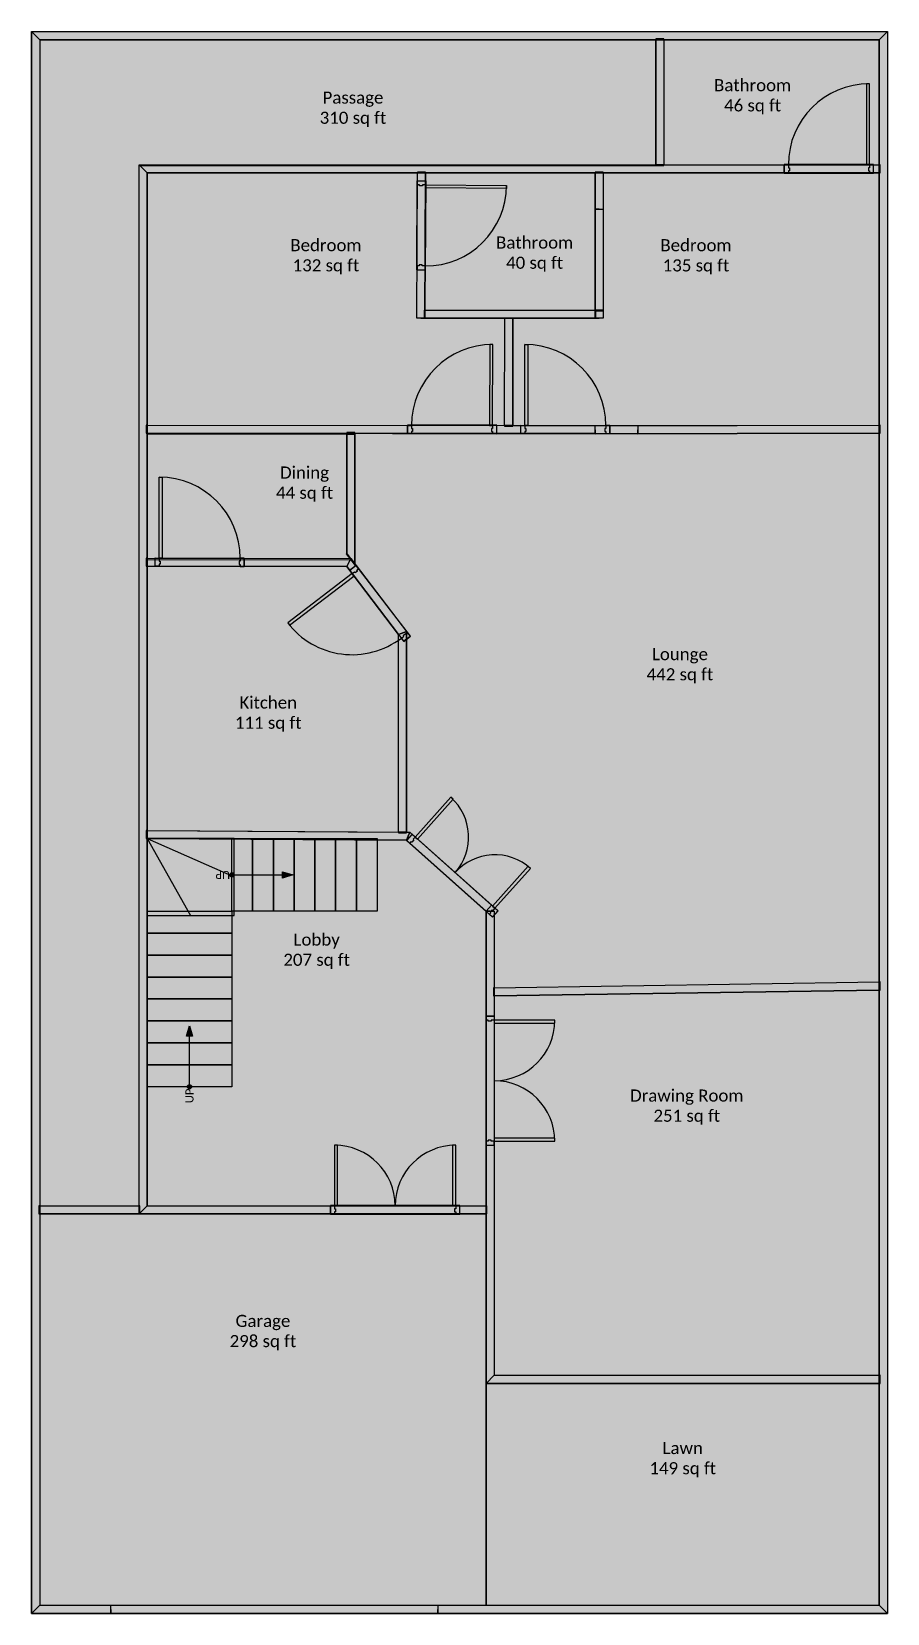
# Model space of a CAD drawing. Extents: x 0 to 35.4, y 0 to 65.4.
import ezdxf

# ---------------------------------------------------------------- set-up
doc = ezdxf.new("R2010")
doc.units = 0
doc.header["$MEASUREMENT"] = 0
for name, color, linetype in [('BUILDING_ENVELOPE', 7, 'CONTINUOUS'), ('LANDING', 7, 'CONTINUOUS'), ('SPACE', 7, 'CONTINUOUS'), ('STAIR', 7, 'CONTINUOUS')]:
    doc.layers.add(name, color=color, linetype=linetype)
doc.styles.get("Standard").update_dxf_attribs({"font": 'txt.shx'})

msp = doc.modelspace()

# ---------------------------------------------------------------- hatches: boundary and pattern name
at = {"layer": 'BUILDING_ENVELOPE'}
for color, points in [(7, [(0.357, 65.024), (0.357, 0.357), (0.024, 0.024), (0.024, 65.357)]), (7, [(0.024, 65.357), (35.357, 65.357), (35.024, 65.024), (0.357, 65.024)]), (7, [(35.357, 65.357), (35.357, 0.024), (35.024, 0.357), (35.024, 65.024)]), (7, [(26.126, 65.024), (26.125, 59.858), (25.792, 59.858), (25.793, 65.024)]), (7, [(25.793, 65.024), (26.126, 65.024), (26.126, 65.057), (25.793, 65.057)]), (7, [(34.492, 63.206), (34.492, 59.858), (34.617, 59.858), (34.617, 63.206)]), (7, [(4.458, 59.858), (35.024, 59.858), (35.024, 59.525), (4.792, 59.525)]), (7, [(4.458, 16.525), (4.458, 59.858), (4.792, 59.525), (4.792, 16.858)]), (7, [(15.926, 53.525), (15.958, 59.525), (16.292, 59.525), (16.259, 53.524), (16.093, 53.525)]), (7, [(15.958, 59.525), (16.292, 59.525), (16.292, 59.558), (15.958, 59.558)]), (7, [(23.292, 59.525), (23.625, 59.525), (23.625, 59.558), (23.292, 59.558)]), (7, [(23.625, 59.525), (23.625, 53.525), (23.458, 53.525), (23.292, 53.525), (23.292, 59.525)]), (7, [(26.125, 59.858), (25.792, 59.858), (25.792, 59.825), (26.125, 59.825)]), (7, [(35.024, 59.858), (35.024, 59.525), (35.057, 59.525), (35.057, 59.858)]), (7, [(19.636, 58.882), (16.288, 58.9), (16.289, 59.025), (19.637, 59.007)]), (7, [(23.625, 58.025), (23.625, 53.858), (23.292, 53.858), (23.292, 58.025), (23.458, 58.025)]), (7, [(16.259, 53.525), (16.261, 53.858), (16.228, 53.859), (16.226, 53.525)]), (7, [(16.261, 53.858), (23.292, 53.858), (23.292, 53.525), (16.259, 53.525)]), (7, [(23.292, 53.858), (23.292, 53.525), (23.325, 53.525), (23.325, 53.858)]), (7, [(23.625, 53.858), (23.292, 53.858), (23.292, 53.825), (23.625, 53.825)]), (7, [(19.553, 49.09), (19.558, 53.525), (19.725, 53.525), (19.892, 53.525), (19.886, 49.089)]), (7, [(18.938, 52.439), (18.934, 49.09), (19.059, 49.09), (19.063, 52.438)]), (7, [(20.513, 52.437), (20.509, 49.089), (20.384, 49.089), (20.388, 52.437)]), (7, [(4.792, 48.775), (4.792, 49.108), (4.758, 49.108), (4.758, 48.775)]), (7, [(4.792, 49.108), (25.051, 49.083), (25.051, 48.916), (25.051, 48.749), (4.792, 48.775)]), (7, [(19.886, 49.089), (19.553, 49.09), (19.553, 49.056), (19.886, 49.056)]), (7, [(23.291, 49.078), (35.024, 49.108), (35.024, 48.775), (23.292, 48.745), (23.291, 48.912)]), (7, [(35.024, 49.108), (35.024, 48.775), (35.057, 48.775), (35.057, 49.108)]), (7, [(13.032, 48.765), (13.366, 48.764), (13.366, 48.797), (13.033, 48.798)]), (7, [(13.366, 48.764), (13.366, 43.377), (13.032, 43.813), (13.032, 48.765)]), (7, [(5.419, 46.956), (5.415, 43.607), (5.29, 43.608), (5.294, 46.956)]), (7, [(13.366, 43.377), (13.032, 43.813), (13.006, 43.793), (13.339, 43.356)]), (7, [(4.792, 43.275), (4.792, 43.608), (4.758, 43.608), (4.758, 43.275)]), (7, [(4.792, 43.608), (13.197, 43.597), (13.032, 43.264), (4.792, 43.275)]), (7, [(13.197, 43.597), (15.507, 40.574), (15.173, 40.461), (13.032, 43.264)]), (7, [(10.673, 40.837), (13.334, 42.87), (13.258, 42.969), (10.597, 40.937)]), (7, [(15.173, 32.292), (15.173, 40.461), (15.507, 40.574), (15.507, 32.29)]), (7, [(17.328, 33.737), (15.858, 32.089), (15.952, 32.006), (17.422, 33.653)]), (7, [(4.792, 32.025), (4.792, 32.358), (4.758, 32.358), (4.758, 32.025)]), (7, [(4.792, 32.358), (15.635, 32.289), (15.507, 31.957), (4.792, 32.025)]), (7, [(15.507, 32.29), (15.173, 32.292), (15.173, 32.259), (15.506, 32.257)]), (7, [(15.635, 32.289), (19.014, 29.274), (18.903, 29.149), (18.792, 29.025), (15.507, 31.957)]), (7, [(20.529, 30.88), (19.059, 29.233), (19.153, 29.149), (20.623, 30.797)]), (7, [(19.125, 29.025), (19.125, 9.858), (18.792, 9.525), (18.792, 29.025), (18.958, 29.025)]), (7, [(19.125, 25.528), (19.125, 25.861), (19.092, 25.861), (19.092, 25.528)]), (7, [(19.125, 25.861), (35.024, 26.103), (35.024, 25.77), (19.125, 25.528)]), (7, [(35.024, 26.103), (35.024, 25.77), (35.057, 25.77), (35.057, 26.103)]), (7, [(21.625, 24.525), (19.125, 24.525), (19.125, 24.4), (21.625, 24.4)]), (7, [(21.625, 19.65), (19.125, 19.65), (19.125, 19.525), (21.625, 19.525)]), (7, [(12.532, 19.358), (12.532, 16.858), (12.657, 16.858), (12.657, 19.358)]), (7, [(17.407, 19.358), (17.407, 16.858), (17.532, 16.858), (17.532, 19.358)]), (54, [(0.357, 16.525), (0.357, 16.858), (0.324, 16.858), (0.324, 16.525)]), (54, [(0.357, 16.858), (4.458, 16.858), (4.458, 16.525), (0.357, 16.525)]), (7, [(4.792, 16.858), (18.792, 16.858), (18.792, 16.525), (4.458, 16.525)]), (54, [(4.458, 16.858), (4.458, 16.525), (4.492, 16.525), (4.492, 16.858)]), (7, [(18.792, 16.858), (18.792, 16.525), (18.825, 16.525), (18.825, 16.858)]), (7, [(19.125, 9.858), (35.024, 9.858), (35.024, 9.525), (18.792, 9.525)]), (7, [(35.024, 9.858), (35.024, 9.525), (35.057, 9.525), (35.057, 9.858)]), (7, [(0.357, 0.357), (35.024, 0.357), (35.357, 0.024), (0.024, 0.024)])]:
    msp.add_hatch(color=color, dxfattribs=at).paths.add_polyline_path(points)
h = msp.add_hatch(color=7, dxfattribs=at)
h.paths.add_polyline_path([(34.783, 59.525), (34.783, 59.858), (34.617, 59.858), (34.617, 59.733), (34.617, 59.608), (34.617, 59.525)])
h.paths.add_polyline_path([(31.102, 59.525), (31.102, 59.858), (31.269, 59.858), (31.269, 59.733), (31.269, 59.608), (31.269, 59.525)])
h = msp.add_hatch(color=7, dxfattribs=at)
h.paths.add_polyline_path([(34.617, 59.733), (34.575, 59.733), (34.575, 59.608), (34.617, 59.608)])
h.paths.add_polyline_path([(31.269, 59.733), (31.31, 59.733), (31.31, 59.608), (31.269, 59.608)])
h = msp.add_hatch(color=7, dxfattribs=at)
h.paths.add_polyline_path([(15.957, 59.193), (16.29, 59.192), (16.289, 59.025), (16.164, 59.026), (16.039, 59.026), (15.956, 59.027)])
h.paths.add_polyline_path([(15.937, 55.512), (16.27, 55.51), (16.271, 55.677), (16.146, 55.678), (16.021, 55.678), (15.938, 55.679)])
h = msp.add_hatch(color=7, dxfattribs=at)
h.paths.add_polyline_path([(16.164, 59.026), (16.164, 58.984), (16.039, 58.985), (16.039, 59.026)])
h.paths.add_polyline_path([(16.146, 55.678), (16.146, 55.719), (16.021, 55.72), (16.021, 55.678)])
h = msp.add_hatch(color=7, dxfattribs=at)
h.paths.add_polyline_path([(19.225, 48.757), (19.225, 49.09), (19.059, 49.09), (19.059, 48.965), (19.059, 48.84), (19.058, 48.757)])
h.paths.add_polyline_path([(15.544, 48.761), (15.544, 49.095), (15.711, 49.095), (15.711, 48.97), (15.71, 48.845), (15.71, 48.761)])
h = msp.add_hatch(color=7, dxfattribs=at)
h.paths.add_polyline_path([(20.217, 48.756), (20.217, 49.089), (20.384, 49.089), (20.384, 48.964), (20.383, 48.839), (20.383, 48.755)])
h.paths.add_polyline_path([(23.898, 48.751), (23.899, 49.084), (23.732, 49.084), (23.732, 48.959), (23.732, 48.834), (23.731, 48.751)])
h = msp.add_hatch(color=7, dxfattribs=at)
h.paths.add_polyline_path([(19.059, 48.965), (19.017, 48.965), (19.017, 48.84), (19.059, 48.84)])
h.paths.add_polyline_path([(15.711, 48.97), (15.752, 48.969), (15.752, 48.844), (15.71, 48.845)])
h = msp.add_hatch(color=7, dxfattribs=at)
h.paths.add_polyline_path([(20.384, 48.964), (20.425, 48.964), (20.425, 48.839), (20.383, 48.839)])
h.paths.add_polyline_path([(23.732, 48.959), (23.69, 48.96), (23.69, 48.835), (23.732, 48.834)])
h = msp.add_hatch(color=7, dxfattribs=at)
h.paths.add_polyline_path([(5.123, 43.275), (5.123, 43.608), (5.29, 43.608), (5.289, 43.483), (5.289, 43.358), (5.289, 43.274)])
h.paths.add_polyline_path([(8.804, 43.27), (8.804, 43.603), (8.638, 43.603), (8.638, 43.478), (8.637, 43.353), (8.637, 43.27)])
h = msp.add_hatch(color=7, dxfattribs=at)
h.paths.add_polyline_path([(5.289, 43.483), (5.331, 43.483), (5.331, 43.358), (5.289, 43.358)])
h.paths.add_polyline_path([(8.638, 43.478), (8.596, 43.478), (8.596, 43.353), (8.637, 43.353)])
h = msp.add_hatch(color=7, dxfattribs=at)
h.paths.add_polyline_path([(13.421, 43.304), (13.157, 43.101), (13.258, 42.969), (13.357, 43.045), (13.456, 43.121), (13.523, 43.171)])
h.paths.add_polyline_path([(15.656, 40.378), (15.391, 40.176), (15.29, 40.308), (15.389, 40.384), (15.489, 40.46), (15.555, 40.511)])
h = msp.add_hatch(color=7, dxfattribs=at)
h.paths.add_polyline_path([(13.357, 43.045), (13.382, 43.012), (13.482, 43.088), (13.456, 43.121)])
h.paths.add_polyline_path([(15.389, 40.384), (15.364, 40.417), (15.463, 40.493), (15.489, 40.46)])
h = msp.add_hatch(color=134, dxfattribs=at)
h.paths.add_polyline_path([(8.292, 32.025), (9.149, 32.025), (9.149, 29.025), (8.292, 29.025)])
h.paths.add_polyline_path([(9.149, 32.025), (10.006, 32.025), (10.006, 29.025), (9.149, 29.025)])
h.paths.add_polyline_path([(10.006, 32.025), (10.863, 32.025), (10.863, 29.025), (10.006, 29.025)])
h.paths.add_polyline_path([(10.863, 32.025), (11.72, 32.025), (11.72, 29.025), (10.863, 29.025)])
h.paths.add_polyline_path([(11.72, 32.025), (12.577, 32.025), (12.577, 29.025), (11.72, 29.025)])
h.paths.add_polyline_path([(12.577, 32.025), (13.434, 32.025), (13.434, 29.025), (12.577, 29.025)])
h.paths.add_polyline_path([(13.434, 32.025), (14.292, 32.025), (14.292, 29.025), (13.434, 29.025)])
edge = h.paths.add_edge_path(flags=0)
edge = h.paths.add_edge_path(flags=0)
edge = h.paths.add_edge_path(flags=0)
edge = h.paths.add_edge_path(flags=0)
edge = h.paths.add_edge_path(flags=0)
edge = h.paths.add_edge_path(flags=0)
edge = h.paths.add_edge_path(flags=0)
edge = h.paths.add_edge_path(flags=0)
edge = h.paths.add_edge_path(flags=0)
edge = h.paths.add_edge_path(flags=0)
edge = h.paths.add_edge_path(flags=0)
edge = h.paths.add_edge_path(flags=0)
edge = h.paths.add_edge_path(flags=0)
edge = h.paths.add_edge_path(flags=0)
edge = h.paths.add_edge_path(flags=0)
edge = h.paths.add_edge_path(flags=0)
edge = h.paths.add_edge_path(flags=0)
edge = h.paths.add_edge_path(flags=0)
edge = h.paths.add_edge_path(flags=0)
edge = h.paths.add_edge_path(flags=0)
edge = h.paths.add_edge_path(flags=0)
edge = h.paths.add_edge_path(flags=0)
edge = h.paths.add_edge_path(flags=0)
edge = h.paths.add_edge_path(flags=0)
edge = h.paths.add_edge_path(flags=0)
edge = h.paths.add_edge_path(flags=0)
h = msp.add_hatch(color=7, dxfattribs=at)
h.paths.add_polyline_path([(19.055, 28.79), (19.277, 29.038), (19.153, 29.149), (19.07, 29.056), (18.986, 28.963), (18.931, 28.901)])
h.paths.add_polyline_path([(15.512, 31.952), (15.734, 32.2), (15.858, 32.089), (15.775, 31.996), (15.692, 31.903), (15.637, 31.841)])
h = msp.add_hatch(color=7, dxfattribs=at)
h.paths.add_polyline_path([(19.07, 29.056), (19.038, 29.084), (18.955, 28.991), (18.986, 28.963)])
h.paths.add_polyline_path([(15.775, 31.996), (15.806, 31.968), (15.723, 31.875), (15.692, 31.903)])
h = msp.add_hatch(color=134, dxfattribs=at)
h.paths.add_polyline_path([(4.792, 21.775), (4.792, 22.681), (8.292, 22.681), (8.292, 21.775)])
h.paths.add_polyline_path([(4.792, 22.681), (4.792, 23.587), (8.292, 23.587), (8.292, 22.681)])
h.paths.add_polyline_path([(4.792, 23.587), (4.792, 24.494), (8.292, 24.494), (8.292, 23.587)])
h.paths.add_polyline_path([(4.792, 24.494), (4.792, 25.4), (8.292, 25.4), (8.292, 24.494)])
h.paths.add_polyline_path([(4.792, 25.4), (4.792, 26.306), (8.292, 26.306), (8.292, 25.4)])
h.paths.add_polyline_path([(4.792, 26.306), (4.792, 27.212), (8.292, 27.212), (8.292, 26.306)])
h.paths.add_polyline_path([(4.792, 27.212), (4.792, 28.119), (8.292, 28.119), (8.292, 27.212)])
h.paths.add_polyline_path([(4.792, 28.119), (4.792, 29.025), (8.292, 29.025), (8.292, 28.119)])
edge = h.paths.add_edge_path(flags=0)
edge = h.paths.add_edge_path(flags=0)
edge = h.paths.add_edge_path(flags=0)
edge = h.paths.add_edge_path(flags=0)
edge = h.paths.add_edge_path(flags=0)
edge = h.paths.add_edge_path(flags=0)
edge = h.paths.add_edge_path(flags=0)
edge = h.paths.add_edge_path(flags=0)
edge = h.paths.add_edge_path(flags=0)
edge = h.paths.add_edge_path(flags=0)
edge = h.paths.add_edge_path(flags=0)
edge = h.paths.add_edge_path(flags=0)
edge = h.paths.add_edge_path(flags=0)
edge = h.paths.add_edge_path(flags=0)
edge = h.paths.add_edge_path(flags=0)
edge = h.paths.add_edge_path(flags=0)
edge = h.paths.add_edge_path(flags=0)
edge = h.paths.add_edge_path(flags=0)
edge = h.paths.add_edge_path(flags=0)
edge = h.paths.add_edge_path(flags=0)
edge = h.paths.add_edge_path(flags=0)
edge = h.paths.add_edge_path(flags=0)
edge = h.paths.add_edge_path(flags=0)
edge = h.paths.add_edge_path(flags=0)
edge = h.paths.add_edge_path(flags=0)
h = msp.add_hatch(color=7, dxfattribs=at)
h.paths.add_polyline_path([(18.792, 19.358), (19.125, 19.358), (19.125, 19.525), (19, 19.525), (18.875, 19.525), (18.792, 19.525)])
h.paths.add_polyline_path([(18.792, 24.692), (19.125, 24.692), (19.125, 24.525), (19, 24.525), (18.875, 24.525), (18.792, 24.525)])
h = msp.add_hatch(color=7, dxfattribs=at)
h.paths.add_polyline_path([(19, 19.525), (19, 19.567), (18.875, 19.567), (18.875, 19.525)])
h.paths.add_polyline_path([(19, 24.525), (19, 24.483), (18.875, 24.483), (18.875, 24.525)])
h = msp.add_hatch(color=7, dxfattribs=at)
h.paths.add_polyline_path([(17.698, 16.525), (17.698, 16.858), (17.532, 16.858), (17.532, 16.733), (17.532, 16.608), (17.532, 16.525)])
h.paths.add_polyline_path([(12.365, 16.525), (12.365, 16.858), (12.532, 16.858), (12.532, 16.733), (12.532, 16.608), (12.532, 16.525)])
h = msp.add_hatch(color=7, dxfattribs=at)
h.paths.add_polyline_path([(17.532, 16.733), (17.49, 16.733), (17.49, 16.608), (17.532, 16.608)])
h.paths.add_polyline_path([(12.532, 16.733), (12.573, 16.733), (12.573, 16.608), (12.532, 16.608)])
at = {"layer": 'LANDING'}
msp.add_hatch(color=134, dxfattribs=at).paths.add_polyline_path([(4.792, 32.025), (4.792, 28.843), (8.385, 28.843), (8.385, 32.025)])
at = {"layer": 'SPACE'}
for color, points in [(54, [(4.458, 16.525), (4.458, 59.824), (25.792, 59.824), (25.793, 65.025), (0.357, 65.025), (0.357, 16.525)]), (5, [(26.125, 59.858), (35.024, 59.858), (35.024, 65.024), (26.126, 65.024)]), (10, [(19.558, 53.525), (16.259, 53.525), (16.259, 53.524), (16.093, 53.525), (15.926, 53.525), (15.958, 59.525), (4.792, 59.525), (4.792, 49.108), (19.553, 49.09)]), (5, [(23.292, 53.858), (23.292, 58.025), (23.292, 59.525), (16.292, 59.525), (16.261, 53.858)]), (10, [(19.892, 53.525), (19.886, 49.089), (25.051, 49.083), (25.051, 49.083), (35.024, 49.108), (35.024, 59.525), (23.625, 59.525), (23.625, 58.025), (23.625, 53.858), (23.625, 53.525), (23.458, 53.525), (23.292, 53.525)]), (253, [(13.032, 48.714), (4.792, 48.724), (4.792, 43.557), (13.197, 43.546), (13.366, 43.326), (13.366, 48.713)]), (2, [(13.366, 43.377), (15.507, 40.574), (15.507, 32.29), (15.635, 32.289), (19.014, 29.274), (18.903, 29.149), (18.792, 29.025), (18.958, 29.025), (19.125, 29.025), (19.125, 25.861), (35.024, 26.103), (35.024, 48.775), (25.051, 48.749), (23.292, 48.745), (23.292, 48.752), (13.366, 48.764), (13.366, 48.713), (13.366, 48.713)]), (40, [(15.173, 40.461), (13.032, 43.264), (4.792, 43.275), (4.792, 32.358), (15.173, 32.292), (15.173, 40.461)]), (6, [(18.792, 29.025), (15.507, 31.957), (4.792, 32.025), (4.792, 16.858), (18.792, 16.858)]), (94, [(35.024, 25.77), (19.125, 25.528), (19.125, 9.858), (35.024, 9.858), (35.024, 25.77)]), (22, [(4.792, 16.525), (4.458, 16.525), (0.357, 16.525), (0.357, 0.357), (3.292, 0.357), (16.792, 0.357), (18.792, 0.357), (18.792, 9.525), (18.792, 16.525)]), (111, [(18.792, 0.357), (35.024, 0.357), (35.024, 9.525), (18.792, 9.525)])]:
    msp.add_hatch(color=color, dxfattribs=at).paths.add_polyline_path(points)
at = {"layer": 'STAIR'}
h = msp.add_hatch(color=134, dxfattribs=at)
edge = h.paths.add_edge_path()
edge.add_arc((8.292, 30.525), 0.0868, 0, 360)
for points in [[(10.387, 30.397), (10.387, 30.652), (10.813, 30.522)], [(6.669, 23.87), (6.414, 23.87), (6.544, 24.296)]]:
    msp.add_hatch(color=134, dxfattribs=at).paths.add_polyline_path(points)
h = msp.add_hatch(color=134, dxfattribs=at)
edge = h.paths.add_edge_path()
edge.add_arc((6.542, 21.775), 0.0868, 0, 360)

# ---------------------------------------------------------------- linework, layer by layer
at = {"layer": 'BUILDING_ENVELOPE', "color": 7, "linetype": 'CONTINUOUS'}
for p, q in [((0.024, 65.357), (0.024, 0.024)), ((0.024, 65.357), (35.357, 65.357)), ((35.357, 65.357), (35.357, 0.024)), ((0.357, 65.024), (0.357, 0.357)), ((0.357, 65.024), (35.024, 65.024)), ((25.793, 65.024), (25.792, 59.858)), ((26.126, 65.024), (26.125, 59.858)), ((35.024, 65.024), (35.024, 0.357)), ((4.458, 59.858), (35.024, 59.858)), ((4.458, 16.525), (4.458, 59.858)), ((4.792, 59.525), (35.024, 59.525)), ((4.792, 16.858), (4.792, 59.525)), ((31.102, 59.525), (31.102, 59.858)), ((31.102, 59.858), (31.269, 59.858)), ((31.102, 59.525), (31.102, 59.858)), ((31.269, 59.525), (31.102, 59.525)), ((31.269, 59.858), (31.269, 59.733)), ((31.269, 59.733), (31.31, 59.733)), ((31.269, 59.608), (31.269, 59.525)), ((31.31, 59.608), (31.269, 59.608)), ((31.31, 59.733), (31.31, 59.608)), ((34.617, 59.733), (34.575, 59.733)), ((34.575, 59.733), (34.575, 59.608)), ((34.575, 59.608), (34.617, 59.608)), ((34.783, 59.858), (34.617, 59.858)), ((34.617, 59.858), (34.617, 59.733)), ((34.617, 59.608), (34.617, 59.525)), ((34.617, 59.525), (34.783, 59.525)), ((34.783, 59.525), (34.783, 59.858)), ((34.783, 59.525), (34.783, 59.858)), ((15.956, 59.027), (15.957, 59.193)), ((16.039, 59.026), (15.956, 59.027)), ((15.957, 59.193), (16.29, 59.192)), ((15.957, 59.193), (16.29, 59.192)), ((16.039, 58.985), (16.039, 59.026)), ((16.164, 58.984), (16.039, 58.985)), ((16.289, 59.025), (16.164, 59.026)), ((16.164, 59.026), (16.164, 58.984)), ((16.29, 59.192), (16.289, 59.025)), ((15.938, 55.679), (15.937, 55.512)), ((16.021, 55.678), (15.938, 55.679)), ((16.146, 55.719), (16.021, 55.72)), ((16.021, 55.72), (16.021, 55.678)), ((16.146, 55.678), (16.146, 55.719)), ((16.271, 55.677), (16.146, 55.678)), ((16.27, 55.51), (16.271, 55.677)), ((15.937, 55.512), (16.27, 55.51)), ((15.937, 55.512), (16.27, 55.51)), ((16.261, 53.858), (23.292, 53.858)), ((16.259, 53.525), (23.292, 53.525)), ((15.544, 48.761), (15.544, 49.095)), ((15.544, 49.095), (15.711, 49.095)), ((15.544, 48.761), (15.544, 49.095)), ((15.711, 49.095), (15.711, 48.97)), ((19.225, 49.09), (19.059, 49.09)), ((19.059, 49.09), (19.059, 48.965)), ((19.225, 48.757), (19.225, 49.09)), ((19.225, 48.757), (19.225, 49.09)), ((20.217, 48.756), (20.217, 49.089)), ((20.217, 49.089), (20.384, 49.089)), ((20.217, 48.756), (20.217, 49.089)), ((20.384, 49.089), (20.384, 48.964)), ((23.899, 49.084), (23.732, 49.084)), ((23.732, 49.084), (23.732, 48.959)), ((23.898, 48.751), (23.899, 49.084)), ((23.898, 48.751), (23.899, 49.084)), ((13.032, 48.765), (13.032, 43.813)), ((13.366, 48.764), (13.366, 43.377)), ((15.71, 48.761), (15.544, 48.761)), ((15.71, 48.845), (15.71, 48.761)), ((15.752, 48.844), (15.71, 48.845)), ((15.711, 48.97), (15.752, 48.969)), ((15.752, 48.969), (15.752, 48.844)), ((19.059, 48.965), (19.017, 48.965)), ((19.017, 48.965), (19.017, 48.84)), ((19.017, 48.84), (19.059, 48.84)), ((19.059, 48.84), (19.058, 48.757)), ((19.058, 48.757), (19.225, 48.757)), ((20.383, 48.755), (20.217, 48.756)), ((20.383, 48.839), (20.383, 48.755)), ((20.425, 48.839), (20.383, 48.839)), ((20.384, 48.964), (20.425, 48.964)), ((20.425, 48.964), (20.425, 48.839)), ((23.732, 48.959), (23.69, 48.96)), ((23.69, 48.96), (23.69, 48.835)), ((23.69, 48.835), (23.732, 48.834)), ((23.732, 48.834), (23.731, 48.751)), ((23.731, 48.751), (23.898, 48.751)), ((4.792, 43.608), (13.197, 43.597)), ((4.792, 43.275), (13.032, 43.264)), ((5.123, 43.275), (5.123, 43.608)), ((5.123, 43.608), (5.29, 43.608)), ((5.123, 43.275), (5.123, 43.608)), ((5.289, 43.274), (5.123, 43.275)), ((5.29, 43.608), (5.289, 43.483)), ((5.289, 43.483), (5.331, 43.483)), ((5.289, 43.358), (5.289, 43.274)), ((5.331, 43.358), (5.289, 43.358)), ((5.331, 43.483), (5.331, 43.358)), ((8.638, 43.478), (8.596, 43.478)), ((8.596, 43.478), (8.596, 43.353)), ((8.596, 43.353), (8.637, 43.353)), ((8.637, 43.353), (8.637, 43.27)), ((8.637, 43.27), (8.804, 43.27)), ((8.804, 43.603), (8.638, 43.603)), ((8.638, 43.603), (8.638, 43.478)), ((8.804, 43.27), (8.804, 43.603)), ((8.804, 43.27), (8.804, 43.603)), ((13.032, 43.264), (15.173, 40.461)), ((13.421, 43.304), (13.157, 43.101)), ((13.421, 43.304), (13.157, 43.101)), ((13.197, 43.597), (15.507, 40.574)), ((13.523, 43.171), (13.421, 43.304)), ((13.456, 43.121), (13.523, 43.171)), ((13.482, 43.088), (13.456, 43.121)), ((13.157, 43.101), (13.258, 42.969)), ((13.258, 42.969), (13.357, 43.045)), ((13.357, 43.045), (13.382, 43.012)), ((13.382, 43.012), (13.482, 43.088)), ((15.489, 40.46), (15.555, 40.511)), ((15.507, 32.29), (15.507, 40.574)), ((15.555, 40.511), (15.656, 40.378)), ((15.173, 32.292), (15.173, 40.461)), ((15.29, 40.308), (15.389, 40.384)), ((15.391, 40.176), (15.29, 40.308)), ((15.364, 40.417), (15.463, 40.493)), ((15.389, 40.384), (15.364, 40.417)), ((15.656, 40.378), (15.391, 40.176)), ((15.656, 40.378), (15.391, 40.176)), ((15.463, 40.493), (15.489, 40.46)), ((4.792, 32.358), (15.635, 32.289)), ((4.792, 32.025), (15.507, 31.957)), ((15.512, 31.952), (15.734, 32.2)), ((15.512, 31.952), (15.734, 32.2)), ((15.734, 32.2), (15.858, 32.089)), ((15.858, 32.089), (15.775, 31.996)), ((15.637, 31.841), (15.512, 31.952)), ((15.692, 31.903), (15.637, 31.841)), ((15.723, 31.875), (15.692, 31.903)), ((15.806, 31.968), (15.723, 31.875)), ((15.775, 31.996), (15.806, 31.968)), ((18.986, 28.963), (18.931, 28.901)), ((18.931, 28.901), (19.055, 28.79)), ((19.038, 29.084), (18.955, 28.991)), ((18.955, 28.991), (18.986, 28.963)), ((19.07, 29.056), (19.038, 29.084)), ((19.055, 28.79), (19.277, 29.038)), ((19.055, 28.79), (19.277, 29.038)), ((19.153, 29.149), (19.07, 29.056)), ((19.277, 29.038), (19.153, 29.149)), ((19.125, 25.861), (35.024, 26.103)), ((19.125, 25.528), (35.024, 25.77)), ((18.792, 24.692), (19.125, 24.692)), ((18.792, 24.525), (18.792, 24.692)), ((18.792, 24.692), (19.125, 24.692)), ((18.875, 24.525), (18.792, 24.525)), ((18.875, 24.483), (18.875, 24.525)), ((19, 24.483), (18.875, 24.483)), ((19.125, 24.525), (19, 24.525)), ((19, 24.525), (19, 24.483)), ((19.125, 24.692), (19.125, 24.525)), ((18.875, 19.525), (18.792, 19.525)), ((18.792, 19.525), (18.792, 19.358)), ((18.792, 19.358), (19.125, 19.358)), ((18.792, 19.358), (19.125, 19.358)), ((19, 19.567), (18.875, 19.567)), ((18.875, 19.567), (18.875, 19.525)), ((19, 19.525), (19, 19.567)), ((19.125, 19.525), (19, 19.525)), ((19.125, 19.358), (19.125, 19.525)), ((4.458, 16.525), (18.792, 16.525)), ((4.792, 16.858), (18.792, 16.858)), ((12.365, 16.525), (12.365, 16.858)), ((12.365, 16.858), (12.532, 16.858)), ((12.365, 16.525), (12.365, 16.858)), ((12.532, 16.525), (12.365, 16.525)), ((12.532, 16.858), (12.532, 16.733)), ((12.532, 16.733), (12.573, 16.733)), ((12.532, 16.608), (12.532, 16.525)), ((12.573, 16.608), (12.532, 16.608)), ((12.573, 16.733), (12.573, 16.608)), ((17.532, 16.733), (17.49, 16.733)), ((17.49, 16.733), (17.49, 16.608)), ((17.49, 16.608), (17.532, 16.608)), ((17.698, 16.858), (17.532, 16.858)), ((17.532, 16.858), (17.532, 16.733)), ((17.532, 16.608), (17.532, 16.525)), ((17.532, 16.525), (17.698, 16.525)), ((17.698, 16.525), (17.698, 16.858)), ((17.698, 16.525), (17.698, 16.858)), ((19.125, 9.858), (35.024, 9.858)), ((18.792, 9.525), (35.024, 9.525)), ((0.024, 0.024), (35.357, 0.024)), ((0.357, 0.357), (35.024, 0.357))]:
    msp.add_line(p, q, dxfattribs=at)
at = {"layer": 'BUILDING_ENVELOPE', "color": 54, "linetype": 'CONTINUOUS'}
for p, q in [((0.357, 16.858), (4.458, 16.858)), ((0.357, 16.525), (4.458, 16.525))]:
    msp.add_line(p, q, dxfattribs=at)
at = {"layer": 'BUILDING_ENVELOPE', "color": 7, "linetype": 'CONTINUOUS'}
for points in [[(0.357, 65.024), (0.357, 0.357), (0.024, 0.024), (0.024, 65.357)], [(0.024, 65.357), (35.357, 65.357), (35.024, 65.024), (0.357, 65.024)], [(35.357, 65.357), (35.357, 0.024), (35.024, 0.357), (35.024, 65.024)], [(26.126, 65.024), (26.125, 59.858), (25.792, 59.858), (25.793, 65.024)], [(25.793, 65.024), (26.126, 65.024), (26.126, 65.057), (25.793, 65.057)], [(34.492, 63.206), (34.492, 59.858), (34.617, 59.858), (34.617, 63.206)], [(4.458, 59.858), (35.024, 59.858), (35.024, 59.525), (4.792, 59.525)], [(4.458, 16.525), (4.458, 59.858), (4.792, 59.525), (4.792, 16.858)], [(15.926, 53.525), (15.958, 59.525), (16.292, 59.525), (16.259, 53.524), (16.093, 53.525)], [(15.958, 59.525), (16.292, 59.525), (16.292, 59.558), (15.958, 59.558)], [(23.292, 59.525), (23.625, 59.525), (23.625, 59.558), (23.292, 59.558)], [(23.625, 59.525), (23.625, 53.525), (23.458, 53.525), (23.292, 53.525), (23.292, 59.525)], [(26.125, 59.858), (25.792, 59.858), (25.792, 59.825), (26.125, 59.825)], [(31.102, 59.517), (34.783, 59.517), (34.783, 59.866), (31.102, 59.866)], [(35.024, 59.858), (35.024, 59.525), (35.057, 59.525), (35.057, 59.858)], [(15.929, 55.512), (15.949, 59.193), (16.298, 59.192), (16.278, 55.51)], [(19.636, 58.882), (16.288, 58.9), (16.289, 59.025), (19.637, 59.007)], [(23.625, 58.025), (23.625, 53.858), (23.292, 53.858), (23.292, 58.025), (23.458, 58.025)], [(16.259, 53.525), (16.261, 53.858), (16.228, 53.859), (16.226, 53.525)], [(16.261, 53.858), (23.292, 53.858), (23.292, 53.525), (16.259, 53.525)], [(23.292, 53.858), (23.292, 53.525), (23.325, 53.525), (23.325, 53.858)], [(23.625, 53.858), (23.292, 53.858), (23.292, 53.825), (23.625, 53.825)], [(19.553, 49.09), (19.558, 53.525), (19.725, 53.525), (19.892, 53.525), (19.886, 49.089)], [(18.938, 52.439), (18.934, 49.09), (19.059, 49.09), (19.063, 52.438)], [(20.513, 52.437), (20.509, 49.089), (20.384, 49.089), (20.388, 52.437)], [(4.792, 48.775), (4.792, 49.108), (4.758, 49.108), (4.758, 48.775)], [(4.792, 49.108), (25.051, 49.083), (25.051, 48.916), (25.051, 48.749), (4.792, 48.775)], [(15.544, 48.753), (19.225, 48.749), (19.226, 49.098), (15.544, 49.103)], [(19.886, 49.089), (19.553, 49.09), (19.553, 49.056), (19.886, 49.056)], [(23.898, 48.743), (20.217, 48.748), (20.217, 49.097), (23.899, 49.092)], [(23.291, 49.078), (35.024, 49.108), (35.024, 48.775), (23.292, 48.745), (23.291, 48.912)], [(35.024, 49.108), (35.024, 48.775), (35.057, 48.775), (35.057, 49.108)], [(13.032, 48.765), (13.366, 48.764), (13.366, 48.797), (13.033, 48.798)], [(13.366, 48.764), (13.366, 43.377), (13.032, 43.813), (13.032, 48.765)], [(5.419, 46.956), (5.415, 43.607), (5.29, 43.608), (5.294, 46.956)], [(13.366, 43.377), (13.032, 43.813), (13.006, 43.793), (13.339, 43.356)], [(4.792, 43.275), (4.792, 43.608), (4.758, 43.608), (4.758, 43.275)], [(4.792, 43.608), (13.197, 43.597), (13.032, 43.264), (4.792, 43.275)], [(8.804, 43.262), (5.123, 43.267), (5.123, 43.616), (8.804, 43.611)], [(13.197, 43.597), (15.507, 40.574), (15.173, 40.461), (13.032, 43.264)], [(15.663, 40.383), (13.428, 43.309), (13.15, 43.097), (15.385, 40.171)], [(10.673, 40.837), (13.334, 42.87), (13.258, 42.969), (10.597, 40.937)], [(15.173, 32.292), (15.173, 40.461), (15.507, 40.574), (15.507, 32.29)], [(17.328, 33.737), (15.858, 32.089), (15.952, 32.006), (17.422, 33.653)], [(4.792, 32.025), (4.792, 32.358), (4.758, 32.358), (4.758, 32.025)], [(4.792, 32.358), (15.635, 32.289), (15.507, 31.957), (4.792, 32.025)], [(15.507, 32.29), (15.173, 32.292), (15.173, 32.259), (15.506, 32.257)], [(15.635, 32.289), (19.014, 29.274), (18.903, 29.149), (18.792, 29.025), (15.507, 31.957)], [(15.507, 31.946), (19.05, 28.784), (19.282, 29.044), (15.739, 32.206)], [(20.529, 30.88), (19.059, 29.233), (19.153, 29.149), (20.623, 30.797)], [(19.125, 29.025), (19.125, 9.858), (18.792, 9.525), (18.792, 29.025), (18.958, 29.025)], [(19.125, 25.528), (19.125, 25.861), (19.092, 25.861), (19.092, 25.528)], [(19.125, 25.861), (35.024, 26.103), (35.024, 25.77), (19.125, 25.528)], [(35.024, 26.103), (35.024, 25.77), (35.057, 25.77), (35.057, 26.103)], [(18.784, 24.692), (18.784, 19.358), (19.133, 19.358), (19.133, 24.692)], [(21.625, 24.525), (19.125, 24.525), (19.125, 24.4), (21.625, 24.4)], [(21.625, 19.65), (19.125, 19.65), (19.125, 19.525), (21.625, 19.525)], [(12.532, 19.358), (12.532, 16.858), (12.657, 16.858), (12.657, 19.358)], [(17.407, 19.358), (17.407, 16.858), (17.532, 16.858), (17.532, 19.358)], [(0.357, 16.525), (0.357, 16.858), (0.324, 16.858), (0.324, 16.525)], [(4.792, 16.858), (18.792, 16.858), (18.792, 16.525), (4.458, 16.525)], [(4.458, 16.858), (4.458, 16.525), (4.492, 16.525), (4.492, 16.858)], [(12.365, 16.517), (17.698, 16.517), (17.698, 16.866), (12.365, 16.866)], [(18.792, 16.858), (18.792, 16.525), (18.825, 16.525), (18.825, 16.858)], [(19.125, 9.858), (35.024, 9.858), (35.024, 9.525), (18.792, 9.525)], [(35.024, 9.858), (35.024, 9.525), (35.057, 9.525), (35.057, 9.858)], [(0.357, 0.357), (35.024, 0.357), (35.357, 0.024), (0.024, 0.024)], [(3.292, 0.357), (16.792, 0.357), (16.792, 0.19), (16.792, 0.024), (3.292, 0.024), (3.292, 0.19)]]:
    msp.add_lwpolyline(points, close=True, dxfattribs=at)
for points in [[(16.093, 53.525), (15.926, 53.525), (15.958, 59.525)], [(16.093, 53.525), (16.259, 53.524), (16.292, 59.525)], [(23.292, 59.525), (23.292, 53.525), (23.458, 53.525)], [(23.625, 59.525), (23.625, 53.525), (23.458, 53.525)], [(23.458, 58.025), (23.292, 58.025), (23.292, 53.858)], [(23.458, 58.025), (23.625, 58.025), (23.625, 53.858)], [(19.553, 49.09), (19.558, 53.525), (19.725, 53.525)], [(19.886, 49.089), (19.892, 53.525), (19.725, 53.525)], [(4.792, 49.108), (25.051, 49.083), (25.051, 48.916)], [(23.291, 48.912), (23.291, 49.078), (35.024, 49.108)], [(4.792, 48.775), (25.051, 48.749), (25.051, 48.916)], [(23.291, 48.912), (23.292, 48.745), (35.024, 48.775)], [(15.635, 32.289), (19.014, 29.274), (18.903, 29.149)], [(15.507, 31.957), (18.792, 29.025), (18.903, 29.149)], [(18.958, 29.025), (18.792, 29.025), (18.792, 9.525)], [(18.958, 29.025), (19.125, 29.025), (19.125, 9.858)], [(3.292, 0.19), (3.292, 0.357), (16.792, 0.357), (16.792, 0.19)], [(3.292, 0.19), (3.292, 0.024), (16.792, 0.024), (16.792, 0.19)]]:
    msp.add_lwpolyline(points, dxfattribs=at)
at = {"layer": 'BUILDING_ENVELOPE', "color": 9, "linetype": 'CONTINUOUS'}
for points in [[(8.292, 32.025), (9.149, 32.025), (9.149, 29.025), (8.292, 29.025)], [(9.149, 32.025), (10.006, 32.025), (10.006, 29.025), (9.149, 29.025)], [(10.006, 32.025), (10.863, 32.025), (10.863, 29.025), (10.006, 29.025)], [(10.863, 32.025), (11.72, 32.025), (11.72, 29.025), (10.863, 29.025)], [(11.72, 32.025), (12.577, 32.025), (12.577, 29.025), (11.72, 29.025)], [(12.577, 32.025), (13.434, 32.025), (13.434, 29.025), (12.577, 29.025)], [(13.434, 32.025), (14.292, 32.025), (14.292, 29.025), (13.434, 29.025)], [(4.792, 28.119), (4.792, 29.025), (8.292, 29.025), (8.292, 28.119)], [(4.792, 27.212), (4.792, 28.119), (8.292, 28.119), (8.292, 27.212)], [(4.792, 26.306), (4.792, 27.212), (8.292, 27.212), (8.292, 26.306)], [(4.792, 25.4), (4.792, 26.306), (8.292, 26.306), (8.292, 25.4)], [(4.792, 24.494), (4.792, 25.4), (8.292, 25.4), (8.292, 24.494)], [(4.792, 23.587), (4.792, 24.494), (8.292, 24.494), (8.292, 23.587)], [(4.792, 22.681), (4.792, 23.587), (8.292, 23.587), (8.292, 22.681)], [(4.792, 21.775), (4.792, 22.681), (8.292, 22.681), (8.292, 21.775)]]:
    msp.add_lwpolyline(points, close=True, dxfattribs=at)
at = {"layer": 'BUILDING_ENVELOPE', "color": 54, "linetype": 'CONTINUOUS'}
msp.add_lwpolyline([(0.357, 16.858), (4.458, 16.858), (4.458, 16.525), (0.357, 16.525)], close=True, dxfattribs=at)
at = {"layer": 'BUILDING_ENVELOPE', "color": 7, "linetype": 'CONTINUOUS'}
for centre, radius, start, end in [((34.617, 59.858), 3.348, 90, 180), ((16.289, 59.025), 3.348, 269.69251, 359.69251), ((19.059, 49.09), 3.348, 89.92789, 179.92789), ((20.384, 49.089), 3.348, 359.92789, 89.92789), ((5.29, 43.608), 3.348, 359.92362, 89.92362), ((13.258, 42.969), 3.348, 217.37403, 307.37403), ((15.858, 32.089), 2.208, 318.25254, 48.25254), ((19.153, 29.149), 2.208, 48.25254, 138.25254), ((19.125, 24.525), 2.5, 270, 0), ((19.125, 19.525), 2.5, 0, 90), ((12.532, 16.858), 2.5, 0, 90), ((17.532, 16.858), 2.5, 90, 180)]:
    msp.add_arc(centre, radius, start, end, dxfattribs=at)
at = {"layer": 'LANDING', "color": 9, "linetype": 'CONTINUOUS'}
for q in [(8.385, 30.442), (6.581, 28.843)]:
    msp.add_line((4.792, 32.025), q, dxfattribs=at)
at = {"layer": 'LANDING', "color": 7, "linetype": 'CONTINUOUS'}
msp.add_lwpolyline([(4.792, 32.025), (4.792, 28.843), (8.385, 28.843), (8.385, 32.025)], close=True, dxfattribs=at)
at = {"layer": 'SPACE', "linetype": 'CONTINUOUS'}
for p, q in [((13.032, 43.264), (4.792, 43.275)), ((4.792, 43.275), (4.792, 32.358)), ((15.173, 40.461), (13.032, 43.264)), ((15.173, 32.292), (15.173, 40.461)), ((4.792, 32.358), (15.173, 32.292)), ((35.024, 25.77), (19.125, 25.528)), ((19.125, 25.528), (19.125, 9.858)), ((35.024, 9.858), (35.024, 25.77)), ((19.125, 9.858), (35.024, 9.858))]:
    msp.add_line(p, q, dxfattribs=at)
for points in [[(4.458, 16.525), (4.458, 59.824), (25.792, 59.824), (25.793, 65.025), (0.357, 65.025), (0.357, 16.525)], [(26.125, 59.858), (35.024, 59.858), (35.024, 65.024), (26.126, 65.024)], [(19.558, 53.525), (16.259, 53.525), (16.259, 53.524), (16.093, 53.525), (15.926, 53.525), (15.958, 59.525), (4.792, 59.525), (4.792, 49.108), (19.553, 49.09)], [(23.292, 53.858), (23.292, 58.025), (23.292, 59.525), (16.292, 59.525), (16.261, 53.858)], [(19.892, 53.525), (19.886, 49.089), (25.051, 49.083), (25.051, 49.083), (35.024, 49.108), (35.024, 59.525), (23.625, 59.525), (23.625, 58.025), (23.625, 53.858), (23.625, 53.525), (23.458, 53.525), (23.292, 53.525)], [(13.032, 48.714), (4.792, 48.724), (4.792, 43.557), (13.197, 43.546), (13.366, 43.326), (13.366, 48.713)], [(13.366, 43.377), (15.507, 40.574), (15.507, 32.29), (15.635, 32.289), (19.014, 29.274), (18.903, 29.149), (18.792, 29.025), (18.958, 29.025), (19.125, 29.025), (19.125, 25.861), (35.024, 26.103), (35.024, 48.775), (25.051, 48.749), (23.292, 48.745), (23.292, 48.752), (13.366, 48.764), (13.366, 48.713), (13.366, 48.713)], [(18.792, 29.025), (15.507, 31.957), (4.792, 32.025), (4.792, 16.858), (18.792, 16.858)], [(4.792, 16.525), (4.458, 16.525), (0.357, 16.525), (0.357, 0.357), (3.292, 0.357), (16.792, 0.357), (18.792, 0.357), (18.792, 9.525), (18.792, 16.525)], [(18.792, 0.357), (35.024, 0.357), (35.024, 9.525), (18.792, 9.525)]]:
    msp.add_lwpolyline(points, close=True, dxfattribs=at)
at = {"layer": 'STAIR', "color": 7, "linetype": 'CONTINUOUS'}
for p, q in [((8.292, 30.525), (10.6, 30.525)), ((6.542, 21.775), (6.542, 24.083))]:
    msp.add_line(p, q, dxfattribs=at)
for points in [[(10.387, 30.397), (10.387, 30.652), (10.813, 30.522)], [(6.669, 23.87), (6.414, 23.87), (6.544, 24.296)]]:
    msp.add_lwpolyline(points, close=True, dxfattribs=at)
for centre in [(8.292, 30.525), (6.542, 21.775)]:
    msp.add_circle(centre, 0.0868, dxfattribs=at)

# ---------------------------------------------------------------- texts
at = {"layer": 'BUILDING_ENVELOPE', "char_height": 0.33333, "width": 0.75327, "attachment_point": 5}
for insert, rotation in [((7.915, 30.525), 180), ((6.542, 21.398), 90)]:
    msp.add_mtext('\\C7;\\fCalibri|b0|i0|;\\H0.33333206176758;UP', dxfattribs=dict(at, insert=insert, rotation=rotation))
at = {"layer": 'SPACE', "char_height": 0.5, "attachment_point": 5}
for s, insert, width in [('\\C7;\\fCalibri|b0|i0|;\\H0.50000381469727;Bathroom\\P46 sq ft\\P\\P', (29.792, 62.249), 3.31902), ('\\C7;\\fCalibri|b0|i0|;\\H0.50000381469727;Passage\\P310 sq ft\\P\\P', (13.292, 61.737), 2.94821), ('\\C7;\\fCalibri|b0|i0|;\\H0.50000381469727;Bathroom\\P40 sq ft\\P\\P', (20.792, 55.749), 3.31902), ('\\C7;\\fCalibri|b0|i0|;\\H0.50000381469727;Bedroom\\P132 sq ft\\P\\P', (12.175, 55.641), 3.10808), ('\\C7;\\fCalibri|b0|i0|;\\H0.50000381469727;Bedroom\\P135 sq ft\\P\\P', (27.455, 55.639), 3.10808), ('\\C7;\\fCalibri|b0|i0|;\\H0.50000381469727;Dining\\P44 sq ft\\P\\P', (11.292, 46.249), 2.61032), ('\\C7;\\fCalibri|b0|i0|;\\H0.50000381469727;Lounge\\P442 sq ft\\P\\P', (26.792, 38.749), 2.94821), ('\\C7;\\fCalibri|b0|i0|;\\H0.50000381469727;Kitchen\\P111 sq ft\\P\\P', (9.792, 36.749), 2.94821), ('\\C7;\\fCalibri|b0|i0|;\\H0.50000381469727;Lobby\\P207 sq ft\\P\\P', (11.792, 26.958), 2.94821), ('\\C7;\\fCalibri|b0|i0|;\\H0.50000381469727;Drawing Room\\P251 sq ft\\P\\P', (27.074, 20.516), 4.59928), ('\\C7;\\fCalibri|b0|i0|;\\H0.50000381469727;Garage\\P298 sq ft\\P\\P', (9.574, 11.207), 2.94821), ('\\C7;\\fCalibri|b0|i0|;\\H0.50000381469727;Lawn\\P149 sq ft\\P\\P', (26.908, 5.957), 2.94821)]:
    msp.add_mtext(s, dxfattribs=dict(at, insert=insert, width=width))

doc.saveas('drawing.dxf')
